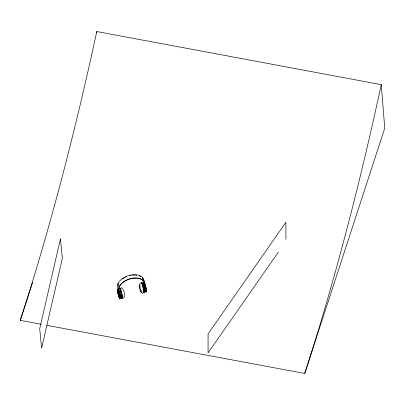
<?xml version="1.0" encoding="UTF-8"?>
<svg xmlns="http://www.w3.org/2000/svg" width="405" height="405" viewBox="0 0 405 405"><rect width="100%" height="100%" fill="white"/><g stroke="black" fill="none" stroke-linecap="round" stroke-linejoin="round"><path stroke-width="0.61" d="M119.455 286.193A1.24 0.886 17 0 1 119.343 286.821L119.247 287.14A23.201 14.479 -18.2 0 0 118.883 291.448A4.637 0.4 75.8 0 0 119.485 294.384M41.371 324.299L20.25 320.36L32.608 282.472M46.96 325.347L304.727 373.466L384.75 128.127L381.252 84.64L96.77 31.534A696.337 131.488 -79.4 0 1 20.25 320.36M141.178 290.694L141.016 291.377L139.679 285.353M144.317 281.728A4.637 0.4 75.8 0 0 144.296 281.566A23.201 14.479 -18.2 0 0 142.55 277.42A13.978 8.723 -18.2 0 0 129.509 275.39A13.978 8.723 -18.2 0 0 117.926 283.652L118.969 286.836L119.343 286.821L121.849 283.47A13.588 8.48 -18.2 0 1 139.993 278.873L141.801 279.683L143.421 281.019A23.201 14.479 -18.2 0 1 144.944 284.852A4.637 0.4 75.8 0 0 145.547 287.788M278.367 252.082L208.079 352.902L208.064 333.943L285.92 222.264L285.935 239.33M142.201 277.582L142.55 277.42L143.598 280.604A23.201 14.479 -18.2 0 1 145.339 284.75A4.637 0.4 75.8 0 0 145.947 287.687A4.951 0.425 75.8 0 1 146.387 291.782M142.864 280.483A1.255 0.896 -53.1 0 0 143.243 280.771L143.598 280.604A13.978 8.723 -18.2 0 0 130.552 278.574A13.978 8.723 -18.2 0 0 118.969 286.836A23.201 14.479 -18.2 0 0 118.483 291.549A4.637 0.4 75.8 0 0 119.085 294.486A4.951 0.425 75.8 0 1 119.708 298.85A4.951 0.425 75.8 0 1 118.002 293.655A4.951 0.425 75.8 0 1 117.379 289.286A4.637 0.4 75.8 0 0 117.44 288.365A23.201 14.479 -18.2 0 1 117.926 283.652L118.295 283.637M123.484 298.065C126.031 296.344 123.879 288.725 121.414 287.808M140.819 282.903C137.442 283.925 140.125 292.425 142.489 293.225M121.075 287.864L121.47 287.803M142.433 293.23L142.828 293.169M140.343 285.925L139.69 285.373M139.396 275.891L140.753 276.499M143.598 292.582L143.729 292.673A7.513 0.648 75.8 0 0 143.775 291.787L143.593 290.501A7.513 0.648 75.8 0 0 143.041 287.818L142.423 285.409A4.075 0.349 75.8 0 0 141.811 283.535L141.451 282.974A7.513 0.648 75.8 0 0 141.391 283.267M122.315 297.969L122.452 298.06A7.513 0.648 75.8 0 0 122.492 297.174L122.31 295.888A7.513 0.648 75.8 0 0 121.763 293.205L121.141 290.8A4.075 0.349 75.8 0 0 120.528 288.922L120.169 288.36A7.513 0.648 75.8 0 0 120.118 288.522M118.154 292.263L119.035 295.989L118.154 292.263L118.468 294.111M143.897 292.288L144.129 292.572A7.513 0.648 75.8 0 0 144.17 291.686L143.988 290.4A7.513 0.648 75.8 0 0 143.441 287.717L142.823 285.307A4.075 0.349 75.8 0 0 142.206 283.434L141.907 282.867A7.513 0.648 75.8 0 0 141.785 283.328M143.734 292.329L143.972 292.613A7.513 0.648 75.8 0 0 144.013 291.727L143.831 290.441A7.513 0.648 75.8 0 0 143.284 287.758L142.661 285.348A4.075 0.349 75.8 0 0 142.049 283.475L141.689 282.913A7.513 0.648 75.8 0 0 141.623 283.368M121.976 297.837L122.214 298.12A7.513 0.648 75.8 0 0 122.254 297.235L122.072 295.949A7.513 0.648 75.8 0 0 121.52 293.266L120.903 290.861A4.075 0.349 75.8 0 0 120.29 288.983L119.931 288.421A7.513 0.648 75.8 0 0 119.88 288.583M121.819 297.877L122.052 298.161A7.513 0.648 75.8 0 0 122.092 297.275L121.91 295.989A7.513 0.648 75.8 0 0 121.363 293.306L120.746 290.896A4.075 0.349 75.8 0 0 120.128 289.023L119.774 288.461A7.513 0.648 75.8 0 0 119.743 288.522M121.657 297.918L121.895 298.201A7.513 0.648 75.8 0 0 121.935 297.316M121.728 298.262L121.981 298.566A8.08 0.699 75.8 0 0 122.021 297.614L121.875 296.764M118.346 293.169L118.665 294.567L118.538 294.217M143.932 291.964L144.291 292.531A7.513 0.648 75.8 0 0 144.332 291.646L144.307 291.382M143.993 292.288L144.377 292.896A8.08 0.699 75.8 0 0 144.418 291.944L144.15 290.36A7.513 0.648 75.8 0 0 143.598 287.677M139.609 285.181L139.755 285.53M140.839 291.863L141.011 292.263M118.523 294.157L118.792 295.027L118.614 294.177M145.167 285.854L145.36 286.457M118.533 293.858L118.422 293.574L118.488 294.025M118.554 293.782L118.655 294.151M143.461 287.079L142.98 285.272A4.075 0.349 75.8 0 0 142.368 283.394L142.008 282.832A7.513 0.648 75.8 0 0 141.942 283.287M145.618 287.439L145.78 288.158M121.895 296.637L121.829 296.232A8.08 0.699 75.8 0 0 121.237 293.347L120.574 290.76A4.384 0.38 75.8 0 0 119.91 288.745L119.526 288.132A8.08 0.699 75.8 0 0 119.46 288.628M144.352 291.352L144.226 290.562A8.08 0.699 75.8 0 0 143.633 287.677L142.97 285.09A4.384 0.38 75.8 0 0 142.307 283.075L141.922 282.467A8.08 0.699 75.8 0 0 141.877 283.419M121.996 297.331L121.753 296.03A7.513 0.648 75.8 0 0 121.201 293.347L120.584 290.937A4.075 0.349 75.8 0 0 119.971 289.064L119.612 288.502A7.513 0.648 75.8 0 0 119.581 288.562M140.981 290.714L141.021 291.119M96.77 31.534L96.871 32.795M381.252 84.64A696.337 131.488 -79.4 0 1 304.727 373.466M143.188 283.601A7.28 0.628 75.8 0 1 143.243 282.963A3.382 0.294 75.8 0 1 143.446 283.206L143.552 283.449A3.529 0.304 75.8 0 1 144.084 285.074L144.231 285.586A3.382 0.294 75.8 0 1 144.625 287.18A7.28 0.628 75.8 0 1 145.157 289.772L145.324 290.972A7.28 0.628 75.8 0 1 145.289 291.833A3.382 0.294 75.8 0 1 145.172 291.757M141.968 283.713A7.513 0.648 75.8 0 1 141.952 283.485M144.347 284.325A3.134 0.268 75.8 0 1 144.398 284.386M145.122 286.436A3.134 0.268 75.8 0 1 145.223 286.821M143.552 284.523A3.134 0.268 75.8 0 1 143.74 284.857M144.008 285.596A3.134 0.268 75.8 0 1 144.322 286.639M144.428 287.024A3.134 0.268 75.8 0 1 144.722 288.208M144.808 288.593A3.134 0.268 75.8 0 1 145.081 290.117M143.821 283.865A3.959 0.339 75.8 0 1 145.365 289.241A3.959 0.339 75.8 0 1 145.192 290.618M143.593 283.692A3.959 0.339 75.8 0 1 143.74 283.723M145.182 285.206A3.959 0.339 75.8 0 1 146.367 290.213M146.402 290.507A3.959 0.339 75.8 0 1 146.413 291.053M145.542 290.663A3.63 0.314 75.8 0 1 145.243 290.598M143.886 284.163A3.63 0.314 75.8 0 1 145.491 290.167M145.172 285.12A4.126 0.354 75.8 0 1 146.423 291.266M143.243 280.771A1.24 0.952 -35.6 0 1 142.747 280.295M143.552 280.199A23.201 14.479 -18.2 0 1 143.659 280.559M143.836 281.293A23.201 14.479 -18.2 0 1 143.897 281.667A4.637 0.4 75.8 0 1 143.841 282.589M142.378 277.835A23.201 14.479 -18.2 0 1 142.59 278.154M146.023 291.367A4.126 0.354 75.8 0 1 145.724 290.922M143.937 283.748A4.126 0.354 75.8 0 1 143.983 283.378M144.185 283.611A4.126 0.354 75.8 0 1 144.393 284.092M144.641 284.801A4.126 0.354 75.8 0 1 144.772 285.221M145.051 286.168A4.126 0.354 75.8 0 1 145.192 286.674M145.456 287.717A4.126 0.354 75.8 0 1 145.577 288.233M145.881 289.661A4.126 0.354 75.8 0 1 146.008 290.436M145.061 285.925A4.951 0.425 75.8 0 1 146.235 291.241A4.951 0.425 75.8 0 1 145.739 291.306M143.8 283.697A4.951 0.425 75.8 0 1 144.023 282.862M144.266 283.439A4.951 0.425 75.8 0 1 144.413 283.829M143.618 283.637A4.126 0.354 75.8 0 1 145.137 287.798A4.126 0.354 75.8 0 1 145.405 291.003M120.098 296.875A3.529 0.304 75.8 0 0 120.351 297.579L120.457 297.822A3.382 0.294 75.8 0 0 120.66 298.07A7.28 0.628 75.8 0 0 120.7 297.209L120.528 296.004A7.28 0.628 75.8 0 0 120.001 293.412A3.382 0.294 75.8 0 0 119.602 291.823L119.46 291.311A3.529 0.304 75.8 0 0 119.045 290.005M119.105 293.853A3.134 0.268 75.8 0 1 119.207 294.253M118.857 290.795A3.134 0.268 75.8 0 1 120.098 294.445A3.134 0.268 75.8 0 1 120.128 296.278M118.938 291.737A3.134 0.268 75.8 0 1 118.868 291.225M118.868 291.038A3.959 0.339 75.8 0 1 120.143 295.858A3.959 0.339 75.8 0 1 120.128 297.478M118.908 291.271A3.63 0.314 75.8 0 1 120.077 295.69A3.63 0.314 75.8 0 1 120.062 297.179M117.921 290.633A3.63 0.314 75.8 0 1 118.068 290.552M118.66 292.096A3.63 0.314 75.8 0 1 118.903 292.926M119.146 293.833A3.63 0.314 75.8 0 1 119.262 294.293M119.424 286.239A1.255 0.79 31.4 0 1 119.343 286.821M117.997 284.755A23.201 14.479 -18.2 0 1 118.093 284.356M117.875 290.344A4.126 0.354 75.8 0 1 118.042 290.066M118.852 292.278A4.126 0.354 75.8 0 1 118.989 292.764M119.262 293.792A4.126 0.354 75.8 0 1 119.394 294.313M119.632 295.336A4.126 0.354 75.8 0 1 119.819 296.263M119.328 293.757A4.951 0.425 75.8 0 1 120.027 298.657M118.888 295.417A4.951 0.425 75.8 0 1 118.721 294.805M118.118 292.329A4.951 0.425 75.8 0 1 117.997 291.757M118.832 291.939A4.951 0.425 75.8 0 1 118.999 292.521M118.898 291.317A4.126 0.354 75.8 0 1 120.138 296.182A4.126 0.354 75.8 0 1 120.082 297.65M122.624 278.787A13.588 8.48 -18.2 0 1 124.188 277.789M125.191 277.253A13.588 8.48 -18.2 0 1 126.598 276.61M129.544 275.638A13.588 8.48 -18.2 0 1 130.547 275.405M132.055 275.162A13.588 8.48 -18.2 0 1 134.516 275.01M135.113 275.02A13.588 8.48 -18.2 0 1 136.844 275.187M60.451 238.899L39.705 328.673L41.609 348.153L62.355 258.38L60.451 238.899M117.703 291.868A3.959 0.339 75.8 0 0 119.475 297.893A3.959 0.339 75.8 0 0 118.457 292.445A3.959 0.339 75.8 0 0 117.703 291.868M117.668 291.777A4.126 0.354 75.8 0 0 119.516 298.055A4.126 0.354 75.8 0 0 118.452 292.38A4.126 0.354 75.8 0 0 117.668 291.777"/></g></svg>
